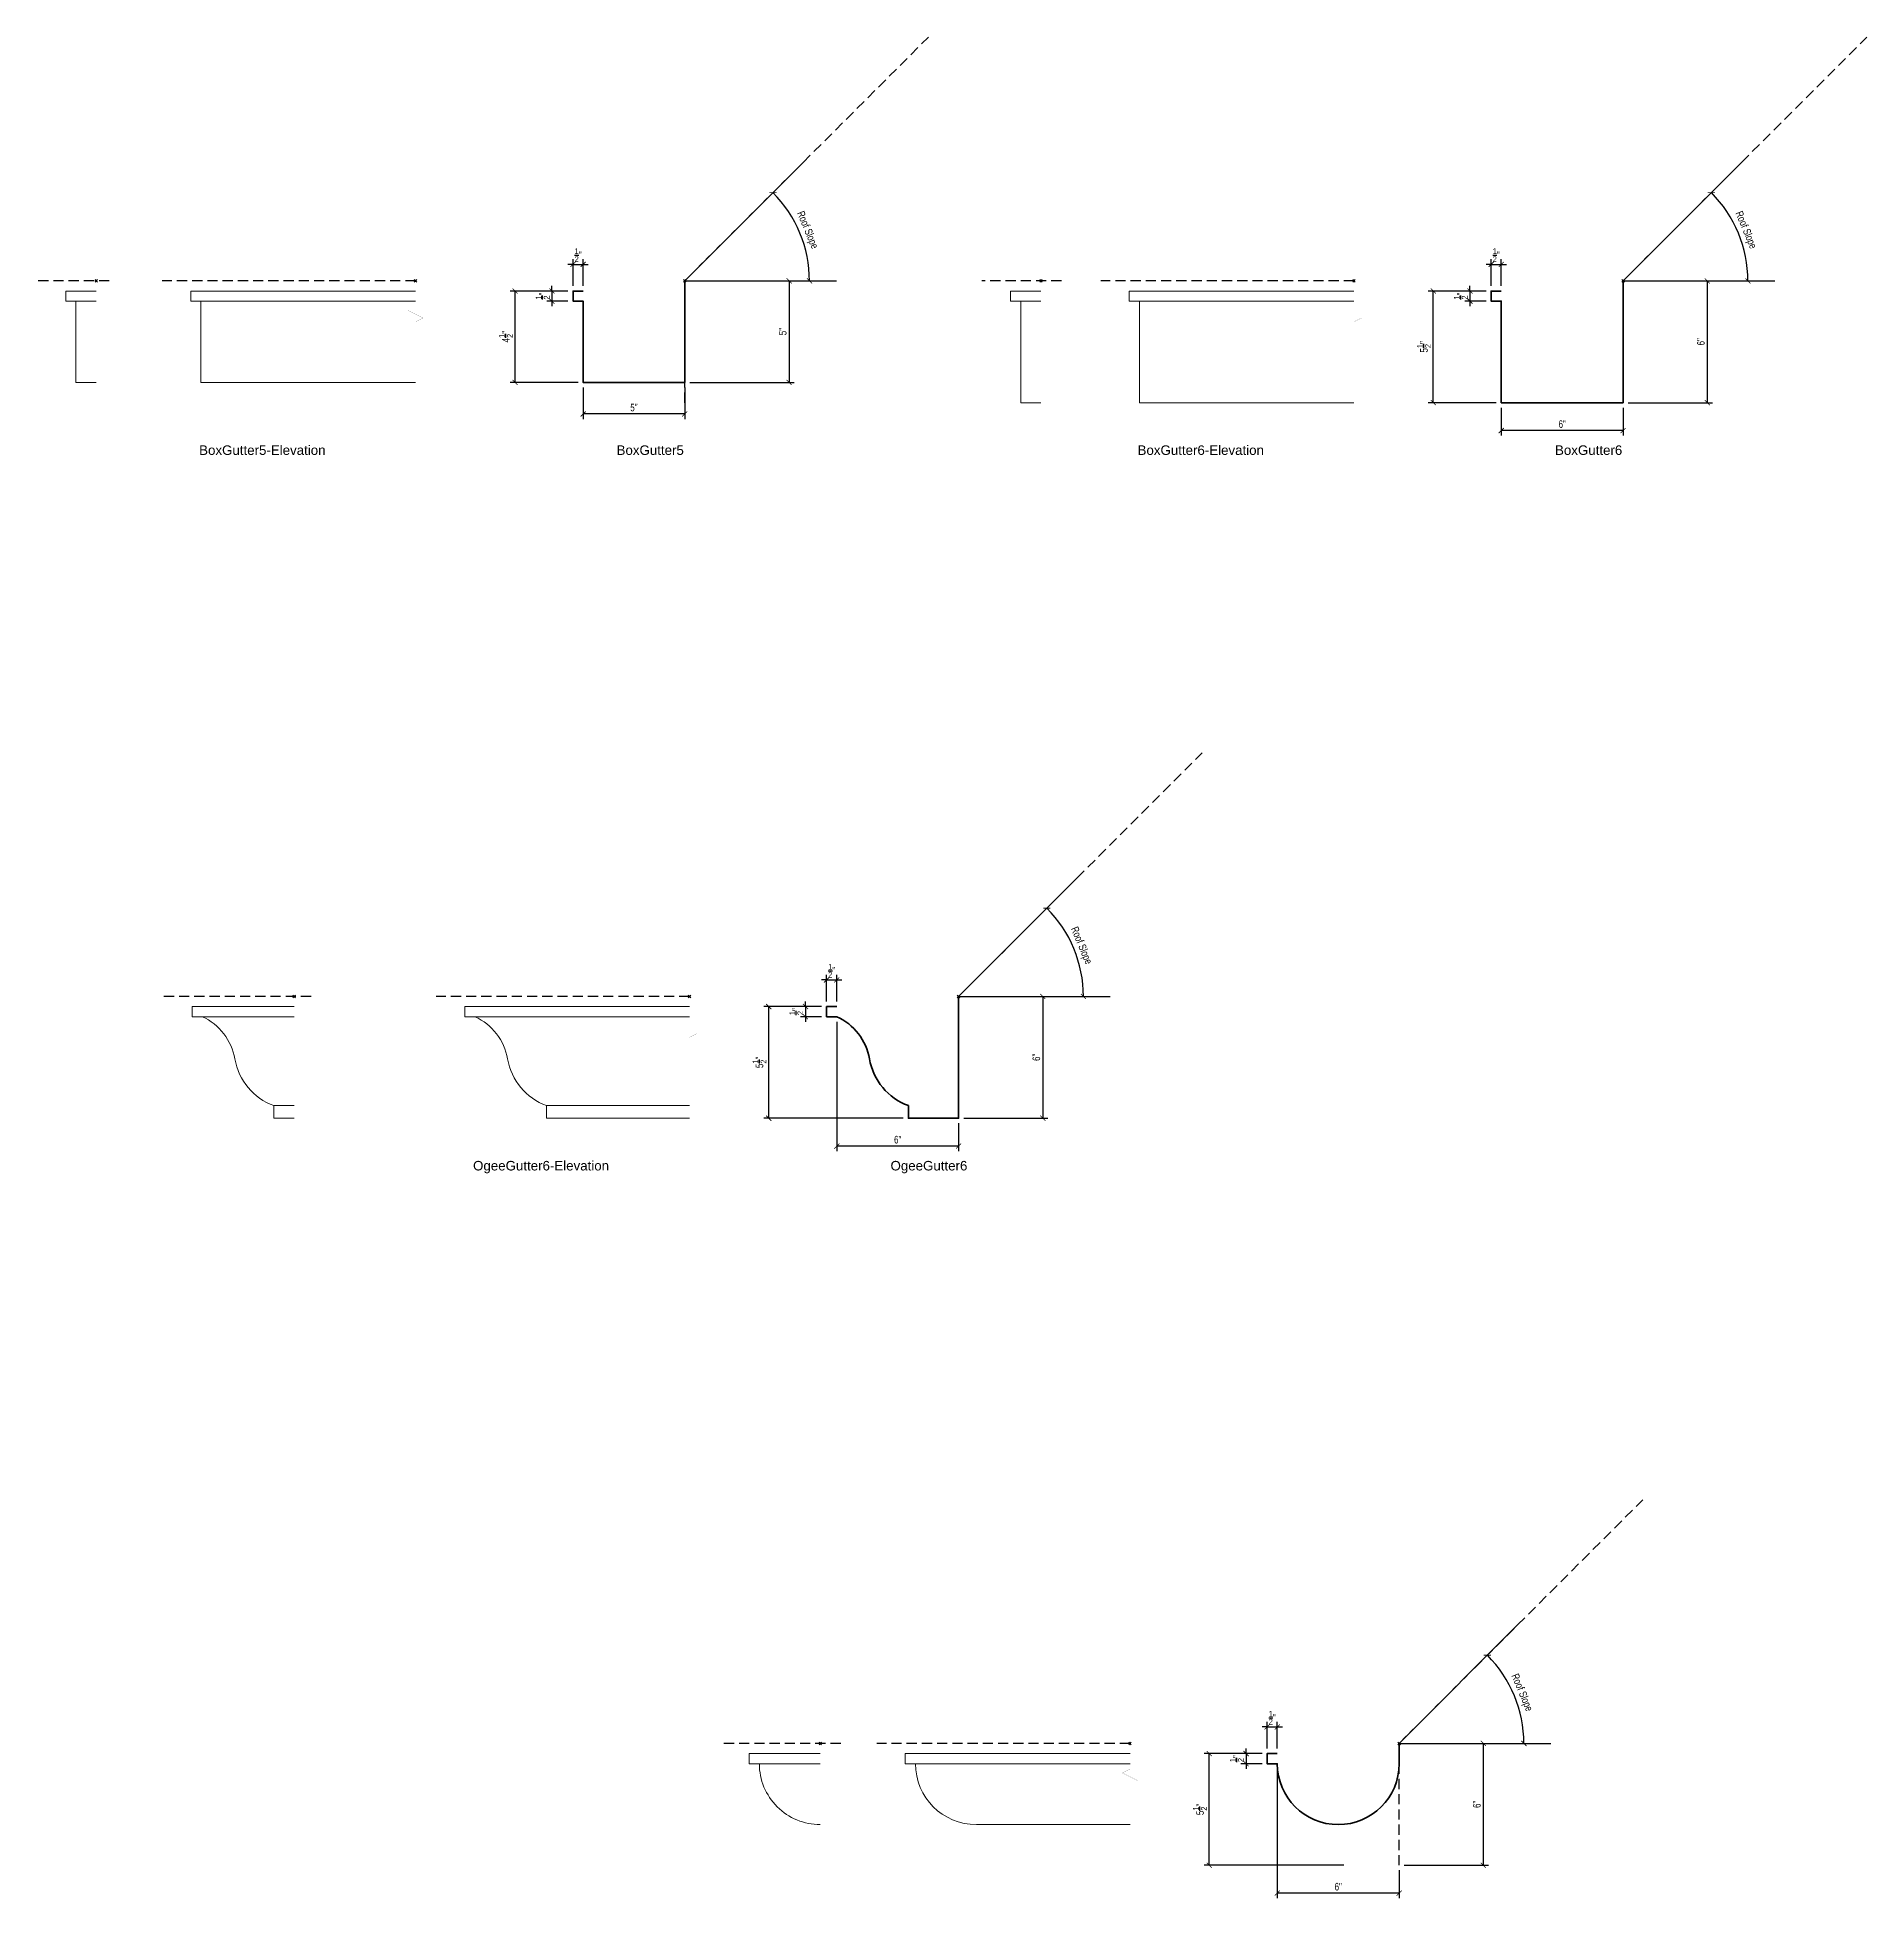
# Model space of a CAD drawing. Header units: inches. Extents: x 1550 to 1938, y 1113 to 1725.
# Drawn here: x 1611.2 to 1701.3, y 1484.1 to 1575.8 of the extents above; entities that cross this region are included whole.
import ezdxf
from ezdxf.enums import TextEntityAlignment as Align

# ---------------------------------------------------------------- set-up
doc = ezdxf.new("R2010")
doc.units = ezdxf.units.IN
doc.header["$LTSCALE"] = 4
doc.header["$MEASUREMENT"] = 0
doc.header["$PDMODE"] = 99
doc.header["$PDSIZE"] = 0.0625
doc.linetypes.add('HIDDEN2', pattern=[0.1875, 0.125, -0.0625])
doc.layers.get('Defpoints').update_dxf_attribs({"color": 121})
for name, color, linetype, lineweight in [('A-Anno-Dims', 211, 'Continuous', 25), ('A-Anno-Symb', 131, 'Continuous', 25), ('G-Anno-Ttlb', 213, 'Continuous', 50), ('SubStrate', 81, 'HIDDEN2', 25), ('Thin', 150, 'Continuous', 18), ('Wide', 212, 'Continuous', 35)]:
    doc.layers.add(name, color=color, linetype=linetype, lineweight=lineweight)
doc.layers.add('G-Anno-Nplt', color=140, linetype='Continuous', lineweight=18, plot=False)
doc.styles.add('Arch-Dim', font='arial.ttf', dxfattribs={"width": 0.75})
doc.styles.add('RomanS', font='romans.shx')
doc.dimstyles.new('Aec-Arch-I-3', dxfattribs={"dimscale": 4, "dimtxt": 0.09375, "dimasz": 0.0625, "dimexe": 0.0625, "dimexo": 0.0625, "dimgap": 0.03125, "dimtad": 1, "dimdec": 4, "dimzin": 3, "dimdsep": 46, "dimlunit": 4, "dimtxsty": 'Arch-Dim', "dimblk": 'ARCHTICK', "dimcen": 0.09375, "dimclrd": 8, "dimclre": 8, "dimazin": 2, "dimtfac": 0.75, "dimtdec": 4, "dimtix": 1, "dimtmove": 1, "dimatfit": 2, "dimldrblk": 'OPEN90', "dimfxl": 1, "dimtolj": 1, "dimtzin": 0, "dimarcsym": 0})

# ---------------------------------------------------------------- blocks, each defined once
blk = doc.blocks.new('Anno_Title_T2')
at = {"color": 0, "linetype": 'ByBlock', "lineweight": -2, "style": 'RomanS'}
blk.add_attdef('TITLE', (0, 0.5), '', height=1.25, dxfattribs=at)
blk.add_attdef('SCALE', text='', height=0.75, dxfattribs=at).set_placement((0, -0.5), align=Align.TOP_LEFT)
blk = doc.blocks.new('_ArchTick')
at = {"color": 0, "linetype": 'ByBlock', "const_width": 0.15}
blk.add_lwpolyline([(-0.5, -0.5), (0.5, 0.5)], dxfattribs=at)
blk = doc.blocks.new('*D194')
at = {"layer": 'A-Anno-Dims', "color": 8, "lineweight": -2, "transparency": 16777216}
blk.add_arc((1643.07, 1563.839), 6.145, 360, 45, dxfattribs=at)
at = {"layer": 'Defpoints', "color": 0, "transparency": 16777216}
for p in [(1655.07, 1575.839), (1649.006, 1565.43), (1643.07, 1563.839), (1643.07, 1563.839), (1650.542, 1563.839)]:
    blk.add_point(p, dxfattribs=at)
at = {"layer": 'A-Anno-Dims', "color": 8, "lineweight": -2, "transparency": 16777216, "xscale": 0.25, "yscale": 0.25, "zscale": 0.25}
for p, rotation in [((1647.416, 1568.185), 135.0000000000004), ((1649.216, 1563.839), 269.9999999999998)]:
    blk.add_blockref('_ArchTick', p, dxfattribs=dict(at, rotation=rotation))
at = {"layer": 'A-Anno-Dims', "color": 0, "transparency": 16777216, "insert": (1649.088, 1566.332), "char_height": 0.375, "attachment_point": 5, "rotation": 292.5, "style": 'Arch-Dim'}
blk.add_mtext('\\A1;Roof Slope', dxfattribs=at)
blk = doc.blocks.new('_Open90')
at = {"color": 0, "linetype": 'ByBlock', "lineweight": -2}
for p, q in [((0, 0), (-1, 0)), ((-0.5, 0.5), (0, 0)), ((0, 0), (-0.5, -0.5))]:
    blk.add_line(p, q, dxfattribs=at)
blk = doc.blocks.new('*D195')
at = {"layer": 'A-Anno-Dims', "color": 8, "lineweight": -2, "transparency": 16777216}
blk.add_arc((1689.287, 1563.839), 6.145, 360, 45, dxfattribs=at)
at = {"layer": 'Defpoints', "color": 0, "transparency": 16777216}
for p in [(1701.287, 1575.839), (1695.223, 1565.43), (1689.287, 1563.839), (1689.287, 1563.839), (1696.758, 1563.839)]:
    blk.add_point(p, dxfattribs=at)
at = {"layer": 'A-Anno-Dims', "color": 8, "lineweight": -2, "transparency": 16777216, "xscale": 0.25, "yscale": 0.25, "zscale": 0.25}
for p, rotation in [((1693.632, 1568.185), 135.0000000000004), ((1695.432, 1563.839), 269.9999999999998)]:
    blk.add_blockref('_ArchTick', p, dxfattribs=dict(at, rotation=rotation))
at = {"layer": 'A-Anno-Dims', "color": 0, "transparency": 16777216, "insert": (1695.304, 1566.332), "char_height": 0.375, "attachment_point": 5, "rotation": 292.5, "style": 'Arch-Dim'}
blk.add_mtext('\\A1;Roof Slope', dxfattribs=at)
blk = doc.blocks.new('*D203')
at = {"layer": 'A-Anno-Dims', "color": 8, "lineweight": -2, "transparency": 16777216}
for p, q in [((1638.07, 1558.589), (1638.07, 1557.032)), ((1643.07, 1558.589), (1643.07, 1557.032)), ((1643.07, 1557.282), (1638.07, 1557.282))]:
    blk.add_line(p, q, dxfattribs=at)
at = {"layer": 'Defpoints', "color": 0, "transparency": 16777216}
for p in [(1638.07, 1558.839), (1643.07, 1558.839), (1638.07, 1557.282)]:
    blk.add_point(p, dxfattribs=at)
at = {"layer": 'A-Anno-Dims', "color": 8, "lineweight": -2, "transparency": 16777216, "xscale": 0.25, "yscale": 0.25, "zscale": 0.25, "rotation": 180}
blk.add_blockref('_ArchTick', (1638.07, 1557.282), dxfattribs=at)
at = {"layer": 'A-Anno-Dims', "color": 8, "lineweight": -2, "transparency": 16777216, "xscale": 0.25, "yscale": 0.25, "zscale": 0.25}
blk.add_blockref('_ArchTick', (1643.07, 1557.282), dxfattribs=at)
at = {"layer": 'A-Anno-Dims', "color": 0, "transparency": 16777216, "insert": (1640.57, 1557.598), "char_height": 0.375, "attachment_point": 5, "style": 'Arch-Dim'}
blk.add_mtext('\\A1;5"', dxfattribs=at)
blk = doc.blocks.new('*D204')
at = {"layer": 'A-Anno-Dims', "color": 8, "lineweight": -2, "transparency": 16777216}
for p, q in [((1643.32, 1563.839), (1648.466, 1563.839)), ((1648.216, 1563.839), (1648.216, 1558.839)), ((1643.32, 1558.839), (1648.466, 1558.839))]:
    blk.add_line(p, q, dxfattribs=at)
at = {"layer": 'Defpoints', "color": 0, "transparency": 16777216}
for p in [(1643.07, 1563.839), (1643.07, 1558.839), (1648.216, 1558.839)]:
    blk.add_point(p, dxfattribs=at)
at = {"layer": 'A-Anno-Dims', "color": 8, "lineweight": -2, "transparency": 16777216, "xscale": 0.25, "yscale": 0.25, "zscale": 0.25}
for p, rotation in [((1648.216, 1563.839), 90), ((1648.216, 1558.839), 270)]:
    blk.add_blockref('_ArchTick', p, dxfattribs=dict(at, rotation=rotation))
at = {"layer": 'A-Anno-Dims', "color": 0, "transparency": 16777216, "insert": (1647.9, 1561.339), "char_height": 0.375, "attachment_point": 5, "rotation": 90, "style": 'Arch-Dim'}
blk.add_mtext('\\A1;5"', dxfattribs=at)
blk = doc.blocks.new('*D205')
at = {"layer": 'A-Anno-Dims', "color": 8, "lineweight": -2, "transparency": 16777216}
for p, q in [((1637.32, 1563.339), (1634.47, 1563.339)), ((1634.72, 1558.839), (1634.72, 1563.339)), ((1637.82, 1558.839), (1634.47, 1558.839))]:
    blk.add_line(p, q, dxfattribs=at)
at = {"layer": 'Defpoints', "color": 0, "transparency": 16777216}
for p in [(1634.72, 1563.339), (1637.57, 1563.339), (1638.07, 1558.839)]:
    blk.add_point(p, dxfattribs=at)
at = {"layer": 'A-Anno-Dims', "color": 8, "lineweight": -2, "transparency": 16777216, "xscale": 0.25, "yscale": 0.25, "zscale": 0.25}
for p, rotation in [((1634.72, 1563.339), 90), ((1634.72, 1558.839), 270)]:
    blk.add_blockref('_ArchTick', p, dxfattribs=dict(at, rotation=rotation))
at = {"layer": 'A-Anno-Dims', "color": 0, "transparency": 16777216, "insert": (1634.265, 1561.089), "char_height": 0.375, "attachment_point": 5, "rotation": 90, "style": 'Arch-Dim'}
blk.add_mtext('\\A1;4{\\H0.750000x;\\S1/2;}"', dxfattribs=at)
blk = doc.blocks.new('*D206')
at = {"layer": 'A-Anno-Dims', "color": 8, "lineweight": -2, "transparency": 16777216}
for p, q in [((1637.57, 1564.651), (1637.32, 1564.651)), ((1637.57, 1563.589), (1637.57, 1564.901)), ((1637.57, 1564.651), (1638.07, 1564.651)), ((1638.07, 1563.589), (1638.07, 1564.901)), ((1638.07, 1564.651), (1638.32, 1564.651))]:
    blk.add_line(p, q, dxfattribs=at)
at = {"layer": 'Defpoints', "color": 0, "transparency": 16777216}
for p in [(1638.07, 1564.651), (1637.57, 1563.339), (1638.07, 1563.339)]:
    blk.add_point(p, dxfattribs=at)
at = {"layer": 'A-Anno-Dims', "color": 8, "lineweight": -2, "transparency": 16777216, "xscale": 0.25, "yscale": 0.25, "zscale": 0.25}
blk.add_blockref('_ArchTick', (1637.57, 1564.651), dxfattribs=at)
at = {"layer": 'A-Anno-Dims', "color": 8, "lineweight": -2, "transparency": 16777216, "xscale": 0.25, "yscale": 0.25, "zscale": 0.25, "rotation": 180}
blk.add_blockref('_ArchTick', (1638.07, 1564.651), dxfattribs=at)
at = {"layer": 'A-Anno-Dims', "color": 0, "transparency": 16777216, "insert": (1637.82, 1565.106), "char_height": 0.375, "attachment_point": 5, "style": 'Arch-Dim'}
blk.add_mtext('\\A1;{\\H0.750000x;\\S1/2;}"', dxfattribs=at)
blk = doc.blocks.new('*D207')
at = {"layer": 'A-Anno-Dims', "color": 8, "lineweight": -2, "transparency": 16777216}
for p, q in [((1637.32, 1563.339), (1636.28, 1563.339)), ((1636.53, 1563.339), (1636.53, 1563.589)), ((1636.53, 1563.339), (1636.53, 1562.839)), ((1637.32, 1562.839), (1636.28, 1562.839)), ((1636.53, 1562.839), (1636.53, 1562.589))]:
    blk.add_line(p, q, dxfattribs=at)
at = {"layer": 'Defpoints', "color": 0, "transparency": 16777216}
for p in [(1637.57, 1563.339), (1636.53, 1562.839), (1637.57, 1562.839)]:
    blk.add_point(p, dxfattribs=at)
at = {"layer": 'A-Anno-Dims', "color": 8, "lineweight": -2, "transparency": 16777216, "xscale": 0.25, "yscale": 0.25, "zscale": 0.25}
for p, rotation in [((1636.53, 1563.339), 270), ((1636.53, 1562.839), 90)]:
    blk.add_blockref('_ArchTick', p, dxfattribs=dict(at, rotation=rotation))
at = {"layer": 'A-Anno-Dims', "color": 0, "transparency": 16777216, "insert": (1636.075, 1563.089), "char_height": 0.375, "attachment_point": 5, "rotation": 90, "style": 'Arch-Dim'}
blk.add_mtext('\\A1;{\\H0.750000x;\\S1/2;}"', dxfattribs=at)
blk = doc.blocks.new('*D208')
at = {"layer": 'A-Anno-Dims', "color": 8, "lineweight": -2, "transparency": 16777216}
for p, q in [((1683.287, 1557.589), (1683.287, 1556.215)), ((1689.287, 1557.589), (1689.287, 1556.215)), ((1689.287, 1556.465), (1683.287, 1556.465))]:
    blk.add_line(p, q, dxfattribs=at)
at = {"layer": 'Defpoints', "color": 0, "transparency": 16777216}
for p in [(1683.287, 1557.839), (1689.287, 1557.839), (1683.287, 1556.465)]:
    blk.add_point(p, dxfattribs=at)
at = {"layer": 'A-Anno-Dims', "color": 8, "lineweight": -2, "transparency": 16777216, "xscale": 0.25, "yscale": 0.25, "zscale": 0.25, "rotation": 180}
blk.add_blockref('_ArchTick', (1683.287, 1556.465), dxfattribs=at)
at = {"layer": 'A-Anno-Dims', "color": 8, "lineweight": -2, "transparency": 16777216, "xscale": 0.25, "yscale": 0.25, "zscale": 0.25}
blk.add_blockref('_ArchTick', (1689.287, 1556.465), dxfattribs=at)
at = {"layer": 'A-Anno-Dims', "color": 0, "transparency": 16777216, "insert": (1686.287, 1556.782), "char_height": 0.375, "attachment_point": 5, "style": 'Arch-Dim'}
blk.add_mtext('\\A1;6"', dxfattribs=at)
blk = doc.blocks.new('*D209')
at = {"layer": 'A-Anno-Dims', "color": 8, "lineweight": -2, "transparency": 16777216}
for p, q in [((1689.537, 1563.839), (1693.682, 1563.839)), ((1693.432, 1563.839), (1693.432, 1557.839)), ((1689.537, 1557.839), (1693.682, 1557.839))]:
    blk.add_line(p, q, dxfattribs=at)
at = {"layer": 'Defpoints', "color": 0, "transparency": 16777216}
for p in [(1689.287, 1563.839), (1689.287, 1557.839), (1693.432, 1557.839)]:
    blk.add_point(p, dxfattribs=at)
at = {"layer": 'A-Anno-Dims', "color": 8, "lineweight": -2, "transparency": 16777216, "xscale": 0.25, "yscale": 0.25, "zscale": 0.25}
for p, rotation in [((1693.432, 1563.839), 90), ((1693.432, 1557.839), 270)]:
    blk.add_blockref('_ArchTick', p, dxfattribs=dict(at, rotation=rotation))
at = {"layer": 'A-Anno-Dims', "color": 0, "transparency": 16777216, "insert": (1693.116, 1560.839), "char_height": 0.375, "attachment_point": 5, "rotation": 90, "style": 'Arch-Dim'}
blk.add_mtext('\\A1;6"', dxfattribs=at)
blk = doc.blocks.new('*D210')
at = {"layer": 'A-Anno-Dims', "color": 8, "lineweight": -2, "transparency": 16777216}
for p, q in [((1682.537, 1563.339), (1679.686, 1563.339)), ((1679.936, 1557.839), (1679.936, 1563.339)), ((1683.037, 1557.839), (1679.686, 1557.839))]:
    blk.add_line(p, q, dxfattribs=at)
at = {"layer": 'Defpoints', "color": 0, "transparency": 16777216}
for p in [(1679.936, 1563.339), (1682.787, 1563.339), (1683.287, 1557.839)]:
    blk.add_point(p, dxfattribs=at)
at = {"layer": 'A-Anno-Dims', "color": 8, "lineweight": -2, "transparency": 16777216, "xscale": 0.25, "yscale": 0.25, "zscale": 0.25}
for p, rotation in [((1679.936, 1563.339), 90), ((1679.936, 1557.839), 270)]:
    blk.add_blockref('_ArchTick', p, dxfattribs=dict(at, rotation=rotation))
at = {"layer": 'A-Anno-Dims', "color": 0, "transparency": 16777216, "insert": (1679.479, 1560.589), "char_height": 0.375, "attachment_point": 5, "rotation": 90, "style": 'Arch-Dim'}
blk.add_mtext('\\A1;5{\\H0.750000x;\\S1/2;}"', dxfattribs=at)
blk = doc.blocks.new('*D211')
at = {"layer": 'A-Anno-Dims', "color": 8, "lineweight": -2, "transparency": 16777216}
for p, q in [((1682.787, 1564.651), (1682.537, 1564.651)), ((1682.787, 1563.589), (1682.787, 1564.901)), ((1682.787, 1564.651), (1683.287, 1564.651)), ((1683.287, 1563.589), (1683.287, 1564.901)), ((1683.287, 1564.651), (1683.537, 1564.651))]:
    blk.add_line(p, q, dxfattribs=at)
at = {"layer": 'Defpoints', "color": 0, "transparency": 16777216}
for p in [(1683.287, 1564.651), (1682.787, 1563.339), (1683.287, 1563.339)]:
    blk.add_point(p, dxfattribs=at)
at = {"layer": 'A-Anno-Dims', "color": 8, "lineweight": -2, "transparency": 16777216, "xscale": 0.25, "yscale": 0.25, "zscale": 0.25}
blk.add_blockref('_ArchTick', (1682.787, 1564.651), dxfattribs=at)
at = {"layer": 'A-Anno-Dims', "color": 8, "lineweight": -2, "transparency": 16777216, "xscale": 0.25, "yscale": 0.25, "zscale": 0.25, "rotation": 180}
blk.add_blockref('_ArchTick', (1683.287, 1564.651), dxfattribs=at)
at = {"layer": 'A-Anno-Dims', "color": 0, "transparency": 16777216, "insert": (1683.037, 1565.106), "char_height": 0.375, "attachment_point": 5, "style": 'Arch-Dim'}
blk.add_mtext('\\A1;{\\H0.750000x;\\S1/2;}"', dxfattribs=at)
blk = doc.blocks.new('*D212')
at = {"layer": 'A-Anno-Dims', "color": 8, "lineweight": -2, "transparency": 16777216}
for p, q in [((1682.537, 1563.339), (1681.496, 1563.339)), ((1681.746, 1563.339), (1681.746, 1563.589)), ((1681.746, 1563.339), (1681.746, 1562.839)), ((1682.537, 1562.839), (1681.496, 1562.839)), ((1681.746, 1562.839), (1681.746, 1562.589))]:
    blk.add_line(p, q, dxfattribs=at)
at = {"layer": 'Defpoints', "color": 0, "transparency": 16777216}
for p in [(1682.787, 1563.339), (1681.746, 1562.839), (1682.787, 1562.839)]:
    blk.add_point(p, dxfattribs=at)
at = {"layer": 'A-Anno-Dims', "color": 8, "lineweight": -2, "transparency": 16777216, "xscale": 0.25, "yscale": 0.25, "zscale": 0.25}
for p, rotation in [((1681.746, 1563.339), 270), ((1681.746, 1562.839), 90)]:
    blk.add_blockref('_ArchTick', p, dxfattribs=dict(at, rotation=rotation))
at = {"layer": 'A-Anno-Dims', "color": 0, "transparency": 16777216, "insert": (1681.292, 1563.089), "char_height": 0.375, "attachment_point": 5, "rotation": 90, "style": 'Arch-Dim'}
blk.add_mtext('\\A1;{\\H0.750000x;\\S1/2;}"', dxfattribs=at)
blk = doc.blocks.new('*D232')
at = {"layer": 'A-Anno-Dims', "color": 8, "lineweight": -2, "transparency": 16777216}
blk.add_arc((1656.56, 1528.595), 6.145, 0, 45, dxfattribs=at)
at = {"layer": 'Defpoints', "color": 0, "transparency": 16777216}
for p in [(1668.56, 1540.595), (1662.496, 1530.186), (1656.56, 1528.595), (1656.56, 1528.595), (1664.032, 1528.595)]:
    blk.add_point(p, dxfattribs=at)
at = {"layer": 'A-Anno-Dims', "color": 8, "lineweight": -2, "transparency": 16777216, "xscale": 0.25, "yscale": 0.25, "zscale": 0.25}
for p, rotation in [((1660.906, 1532.94), 134.9999999999999), ((1662.706, 1528.595), 270.0000000000004)]:
    blk.add_blockref('_ArchTick', p, dxfattribs=dict(at, rotation=rotation))
at = {"layer": 'A-Anno-Dims', "color": 0, "transparency": 16777216, "insert": (1662.578, 1531.088), "char_height": 0.375, "attachment_point": 5, "rotation": 292.5, "style": 'Arch-Dim'}
blk.add_mtext('\\A1;Roof Slope', dxfattribs=at)
blk = doc.blocks.new('*D229')
at = {"layer": 'A-Anno-Dims', "color": 8, "lineweight": -2, "transparency": 16777216}
for p, q in [((1650.56, 1527.345), (1650.56, 1520.971)), ((1656.56, 1522.345), (1656.56, 1520.971)), ((1656.56, 1521.221), (1650.56, 1521.221))]:
    blk.add_line(p, q, dxfattribs=at)
at = {"layer": 'Defpoints', "color": 0, "transparency": 16777216}
for p in [(1650.56, 1527.595), (1656.56, 1522.595), (1650.56, 1521.221)]:
    blk.add_point(p, dxfattribs=at)
at = {"layer": 'A-Anno-Dims', "color": 8, "lineweight": -2, "transparency": 16777216, "xscale": 0.25, "yscale": 0.25, "zscale": 0.25, "rotation": 180}
blk.add_blockref('_ArchTick', (1650.56, 1521.221), dxfattribs=at)
at = {"layer": 'A-Anno-Dims', "color": 8, "lineweight": -2, "transparency": 16777216, "xscale": 0.25, "yscale": 0.25, "zscale": 0.25}
blk.add_blockref('_ArchTick', (1656.56, 1521.221), dxfattribs=at)
at = {"layer": 'A-Anno-Dims', "color": 0, "transparency": 16777216, "insert": (1653.56, 1521.537), "char_height": 0.375, "attachment_point": 5, "style": 'Arch-Dim'}
blk.add_mtext('\\A1;6"', dxfattribs=at)
blk = doc.blocks.new('*D230')
at = {"layer": 'A-Anno-Dims', "color": 8, "lineweight": -2, "transparency": 16777216}
for p, q in [((1656.81, 1528.595), (1660.956, 1528.595)), ((1660.706, 1528.595), (1660.706, 1522.595)), ((1656.81, 1522.595), (1660.956, 1522.595))]:
    blk.add_line(p, q, dxfattribs=at)
at = {"layer": 'Defpoints', "color": 0, "transparency": 16777216}
for p in [(1656.56, 1528.595), (1656.56, 1522.595), (1660.706, 1522.595)]:
    blk.add_point(p, dxfattribs=at)
at = {"layer": 'A-Anno-Dims', "color": 8, "lineweight": -2, "transparency": 16777216, "xscale": 0.25, "yscale": 0.25, "zscale": 0.25}
for p, rotation in [((1660.706, 1528.595), 90), ((1660.706, 1522.595), 270)]:
    blk.add_blockref('_ArchTick', p, dxfattribs=dict(at, rotation=rotation))
at = {"layer": 'A-Anno-Dims', "color": 0, "transparency": 16777216, "insert": (1660.389, 1525.595), "char_height": 0.375, "attachment_point": 5, "rotation": 90, "style": 'Arch-Dim'}
blk.add_mtext('\\A1;6"', dxfattribs=at)
blk = doc.blocks.new('*D231')
at = {"layer": 'A-Anno-Dims', "color": 8, "lineweight": -2, "transparency": 16777216}
for p, q in [((1649.81, 1528.095), (1646.96, 1528.095)), ((1647.21, 1522.595), (1647.21, 1528.095)), ((1653.838, 1522.595), (1646.96, 1522.595))]:
    blk.add_line(p, q, dxfattribs=at)
at = {"layer": 'Defpoints', "color": 0, "transparency": 16777216}
for p in [(1647.21, 1528.095), (1650.06, 1528.095), (1654.088, 1522.595)]:
    blk.add_point(p, dxfattribs=at)
at = {"layer": 'A-Anno-Dims', "color": 8, "lineweight": -2, "transparency": 16777216, "xscale": 0.25, "yscale": 0.25, "zscale": 0.25}
for p, rotation in [((1647.21, 1528.095), 90), ((1647.21, 1522.595), 270)]:
    blk.add_blockref('_ArchTick', p, dxfattribs=dict(at, rotation=rotation))
at = {"layer": 'A-Anno-Dims', "color": 0, "transparency": 16777216, "insert": (1646.752, 1525.345), "char_height": 0.375, "attachment_point": 5, "rotation": 90, "style": 'Arch-Dim'}
blk.add_mtext('\\A1;5{\\H0.750000x;\\S1/2;}"', dxfattribs=at)
blk = doc.blocks.new('*D233')
at = {"layer": 'A-Anno-Dims', "color": 8, "lineweight": -2, "transparency": 16777216}
for p, q in [((1650.06, 1529.407), (1649.81, 1529.407)), ((1650.06, 1528.345), (1650.06, 1529.657)), ((1650.06, 1529.407), (1650.56, 1529.407)), ((1650.56, 1528.345), (1650.56, 1529.657)), ((1650.56, 1529.407), (1650.81, 1529.407))]:
    blk.add_line(p, q, dxfattribs=at)
at = {"layer": 'Defpoints', "color": 0, "transparency": 16777216}
for p in [(1650.56, 1529.407), (1650.06, 1528.095), (1650.56, 1528.095)]:
    blk.add_point(p, dxfattribs=at)
at = {"layer": 'A-Anno-Dims', "color": 8, "lineweight": -2, "transparency": 16777216, "xscale": 0.25, "yscale": 0.25, "zscale": 0.25}
blk.add_blockref('_ArchTick', (1650.06, 1529.407), dxfattribs=at)
at = {"layer": 'A-Anno-Dims', "color": 8, "lineweight": -2, "transparency": 16777216, "xscale": 0.25, "yscale": 0.25, "zscale": 0.25, "rotation": 180}
blk.add_blockref('_ArchTick', (1650.56, 1529.407), dxfattribs=at)
at = {"layer": 'A-Anno-Dims', "color": 0, "transparency": 16777216, "insert": (1650.31, 1529.861), "char_height": 0.375, "attachment_point": 5, "style": 'Arch-Dim'}
blk.add_mtext('\\A1;{\\H0.750000x;\\S1/2;}"', dxfattribs=at)
blk = doc.blocks.new('*D234')
at = {"layer": 'A-Anno-Dims', "color": 8, "lineweight": -2, "transparency": 16777216}
for p, q in [((1649.81, 1528.095), (1648.77, 1528.095)), ((1649.81, 1527.595), (1648.77, 1527.595)), ((1649.02, 1528.095), (1649.02, 1528.345)), ((1649.02, 1528.095), (1649.02, 1527.595)), ((1649.02, 1527.595), (1649.02, 1527.345))]:
    blk.add_line(p, q, dxfattribs=at)
at = {"layer": 'Defpoints', "color": 0, "transparency": 16777216}
for p in [(1649.02, 1527.595), (1650.06, 1528.095), (1650.06, 1527.595)]:
    blk.add_point(p, dxfattribs=at)
at = {"layer": 'A-Anno-Dims', "color": 8, "lineweight": -2, "transparency": 16777216, "xscale": 0.25, "yscale": 0.25, "zscale": 0.25}
for p, rotation in [((1649.02, 1528.095), 270), ((1649.02, 1527.595), 90)]:
    blk.add_blockref('_ArchTick', p, dxfattribs=dict(at, rotation=rotation))
at = {"layer": 'A-Anno-Dims', "color": 0, "transparency": 16777216, "insert": (1648.566, 1527.845), "char_height": 0.375, "attachment_point": 5, "rotation": 90, "style": 'Arch-Dim'}
blk.add_mtext('\\A1;{\\H0.750000x;\\S1/2;}"', dxfattribs=at)
blk = doc.blocks.new('AecDtl_BoxGutter5Section')
at = {"layer": 'Wide'}
blk.add_lwpolyline([(6, 6), (0, 0), (0, -5), (-5, -5), (-5, -1), (-5.5, -1), (-5.5, -0.5), (-5, -0.5)], dxfattribs=at)
blk = doc.blocks.new('AecDtl_BoxGutter6Section')
at = {"layer": 'Wide'}
blk.add_lwpolyline([(6, 6), (0, 0), (0, -6), (-6, -6), (-6, -1), (-6.5, -1), (-6.5, -0.5), (-6, -0.5)], dxfattribs=at)
blk = doc.blocks.new('AecDtl_OgeeGutter6Section')
at = {"layer": 'Wide'}
blk.add_lwpolyline([(-6, -0.5), (-6.5, -0.5), (-6.5, -1), (-6, -1, -0.247997), (-4.39, -3.08, 0.267359), (-2.473, -5.38), (-2.473, -6), (0, -6), (0, 0), (6, 6)], format="xyb", dxfattribs=at)
blk = doc.blocks.new('*D271')
at = {"layer": 'A-Anno-Dims', "color": 8, "lineweight": -2, "transparency": 16777216}
blk.add_arc((1678.257, 1491.801), 6.145, 0, 45, dxfattribs=at)
at = {"layer": 'Defpoints', "color": 0, "transparency": 16777216}
for p in [(1690.257, 1503.801), (1684.193, 1493.391), (1678.257, 1491.801), (1678.257, 1491.801), (1685.728, 1491.801)]:
    blk.add_point(p, dxfattribs=at)
at = {"layer": 'A-Anno-Dims', "color": 8, "lineweight": -2, "transparency": 16777216, "xscale": 0.25, "yscale": 0.25, "zscale": 0.25}
for p, rotation in [((1682.602, 1496.146), 134.9999999999999), ((1684.402, 1491.801), 270.0000000000012)]:
    blk.add_blockref('_ArchTick', p, dxfattribs=dict(at, rotation=rotation))
at = {"layer": 'A-Anno-Dims', "color": 0, "transparency": 16777216, "insert": (1684.274, 1494.293), "char_height": 0.375, "attachment_point": 5, "rotation": 292.5, "style": 'Arch-Dim'}
blk.add_mtext('\\A1;Roof Slope', dxfattribs=at)
blk = doc.blocks.new('*D259')
at = {"layer": 'A-Anno-Dims', "color": 8, "lineweight": -2, "transparency": 16777216}
for p, q in [((1672.257, 1490.551), (1672.257, 1484.177)), ((1678.257, 1485.551), (1678.257, 1484.177)), ((1678.257, 1484.427), (1672.257, 1484.427))]:
    blk.add_line(p, q, dxfattribs=at)
at = {"layer": 'Defpoints', "color": 0, "transparency": 16777216}
for p in [(1672.257, 1490.801), (1678.257, 1485.801), (1672.257, 1484.427)]:
    blk.add_point(p, dxfattribs=at)
at = {"layer": 'A-Anno-Dims', "color": 8, "lineweight": -2, "transparency": 16777216, "xscale": 0.25, "yscale": 0.25, "zscale": 0.25, "rotation": 180}
blk.add_blockref('_ArchTick', (1672.257, 1484.427), dxfattribs=at)
at = {"layer": 'A-Anno-Dims', "color": 8, "lineweight": -2, "transparency": 16777216, "xscale": 0.25, "yscale": 0.25, "zscale": 0.25}
blk.add_blockref('_ArchTick', (1678.257, 1484.427), dxfattribs=at)
at = {"layer": 'A-Anno-Dims', "color": 0, "transparency": 16777216, "insert": (1675.257, 1484.743), "char_height": 0.375, "attachment_point": 5, "style": 'Arch-Dim'}
blk.add_mtext('\\A1;6"', dxfattribs=at)
blk = doc.blocks.new('*D260')
at = {"layer": 'A-Anno-Dims', "color": 8, "lineweight": -2, "transparency": 16777216}
for p, q in [((1678.507, 1491.801), (1682.652, 1491.801)), ((1682.402, 1491.801), (1682.402, 1485.801)), ((1678.507, 1485.801), (1682.652, 1485.801))]:
    blk.add_line(p, q, dxfattribs=at)
at = {"layer": 'Defpoints', "color": 0, "transparency": 16777216}
for p in [(1678.257, 1491.801), (1678.257, 1485.801), (1682.402, 1485.801)]:
    blk.add_point(p, dxfattribs=at)
at = {"layer": 'A-Anno-Dims', "color": 8, "lineweight": -2, "transparency": 16777216, "xscale": 0.25, "yscale": 0.25, "zscale": 0.25}
for p, rotation in [((1682.402, 1491.801), 90), ((1682.402, 1485.801), 270)]:
    blk.add_blockref('_ArchTick', p, dxfattribs=dict(at, rotation=rotation))
at = {"layer": 'A-Anno-Dims', "color": 0, "transparency": 16777216, "insert": (1682.086, 1488.801), "char_height": 0.375, "attachment_point": 5, "rotation": 90, "style": 'Arch-Dim'}
blk.add_mtext('\\A1;6"', dxfattribs=at)
blk = doc.blocks.new('*D261')
at = {"layer": 'A-Anno-Dims', "color": 8, "lineweight": -2, "transparency": 16777216}
for p, q in [((1671.507, 1491.301), (1668.656, 1491.301)), ((1668.906, 1485.801), (1668.906, 1491.301)), ((1675.534, 1485.801), (1668.656, 1485.801))]:
    blk.add_line(p, q, dxfattribs=at)
at = {"layer": 'Defpoints', "color": 0, "transparency": 16777216}
for p in [(1668.906, 1491.301), (1671.757, 1491.301), (1675.784, 1485.801)]:
    blk.add_point(p, dxfattribs=at)
at = {"layer": 'A-Anno-Dims', "color": 8, "lineweight": -2, "transparency": 16777216, "xscale": 0.25, "yscale": 0.25, "zscale": 0.25}
for p, rotation in [((1668.906, 1491.301), 90), ((1668.906, 1485.801), 270)]:
    blk.add_blockref('_ArchTick', p, dxfattribs=dict(at, rotation=rotation))
at = {"layer": 'A-Anno-Dims', "color": 0, "transparency": 16777216, "insert": (1668.449, 1488.551), "char_height": 0.375, "attachment_point": 5, "rotation": 90, "style": 'Arch-Dim'}
blk.add_mtext('\\A1;5{\\H0.750000x;\\S1/2;}"', dxfattribs=at)
blk = doc.blocks.new('*D272')
at = {"layer": 'A-Anno-Dims', "color": 8, "lineweight": -2, "transparency": 16777216}
for p, q in [((1671.757, 1491.551), (1671.757, 1492.863)), ((1672.257, 1491.551), (1672.257, 1492.863)), ((1671.757, 1492.613), (1671.507, 1492.613)), ((1671.757, 1492.613), (1672.257, 1492.613)), ((1672.257, 1492.613), (1672.507, 1492.613))]:
    blk.add_line(p, q, dxfattribs=at)
at = {"layer": 'Defpoints', "color": 0, "transparency": 16777216}
for p in [(1672.257, 1492.613), (1671.757, 1491.301), (1672.257, 1491.301)]:
    blk.add_point(p, dxfattribs=at)
at = {"layer": 'A-Anno-Dims', "color": 8, "lineweight": -2, "transparency": 16777216, "xscale": 0.25, "yscale": 0.25, "zscale": 0.25}
blk.add_blockref('_ArchTick', (1671.757, 1492.613), dxfattribs=at)
at = {"layer": 'A-Anno-Dims', "color": 8, "lineweight": -2, "transparency": 16777216, "xscale": 0.25, "yscale": 0.25, "zscale": 0.25, "rotation": 180}
blk.add_blockref('_ArchTick', (1672.257, 1492.613), dxfattribs=at)
at = {"layer": 'A-Anno-Dims', "color": 0, "transparency": 16777216, "insert": (1672.007, 1493.067), "char_height": 0.375, "attachment_point": 5, "style": 'Arch-Dim'}
blk.add_mtext('\\A1;{\\H0.750000x;\\S1/2;}"', dxfattribs=at)
blk = doc.blocks.new('*D273')
at = {"layer": 'A-Anno-Dims', "color": 8, "lineweight": -2, "transparency": 16777216}
for p, q in [((1671.507, 1491.301), (1670.466, 1491.301)), ((1670.716, 1491.301), (1670.716, 1491.551)), ((1670.716, 1491.301), (1670.716, 1490.801)), ((1671.507, 1490.801), (1670.466, 1490.801)), ((1670.716, 1490.801), (1670.716, 1490.551))]:
    blk.add_line(p, q, dxfattribs=at)
at = {"layer": 'Defpoints', "color": 0, "transparency": 16777216}
for p in [(1671.757, 1491.301), (1670.716, 1490.801), (1671.757, 1490.801)]:
    blk.add_point(p, dxfattribs=at)
at = {"layer": 'A-Anno-Dims', "color": 8, "lineweight": -2, "transparency": 16777216, "xscale": 0.25, "yscale": 0.25, "zscale": 0.25}
for p, rotation in [((1670.716, 1491.301), 270), ((1670.716, 1490.801), 90)]:
    blk.add_blockref('_ArchTick', p, dxfattribs=dict(at, rotation=rotation))
at = {"layer": 'A-Anno-Dims', "color": 0, "transparency": 16777216, "insert": (1670.262, 1491.051), "char_height": 0.375, "attachment_point": 5, "rotation": 90, "style": 'Arch-Dim'}
blk.add_mtext('\\A1;{\\H0.750000x;\\S1/2;}"', dxfattribs=at)
blk = doc.blocks.new('AecDtl_HalfRoundGutter6Section')
at = {"layer": 'Wide'}
blk.add_lwpolyline([(-6, -0.5), (-6.5, -0.5), (-6.5, -1), (-6, -1, 1), (0, -1), (0, 0), (6, 6)], format="xyb", dxfattribs=at)
blk = doc.blocks.new('AecDtl_BoxGut5Elev')
at = {"layer": 'Thin'}
for p, q in [((-1.5, -0.5), (0, -0.5)), ((-1, -1), (0, -1)), ((-1, -5), (0, -5))]:
    blk.add_line(p, q, dxfattribs=at)
blk.add_lwpolyline([(-1.5, -0.5), (-1.5, -1), (-1, -1), (-1, -5)], dxfattribs=at)
blk = doc.blocks.new('AecDtl_BoxGut6Elev')
at = {"layer": 'Thin'}
for p, q in [((-1.5, -0.5), (0, -0.5)), ((-1, -1), (0, -1)), ((-1, -6), (0, -6))]:
    blk.add_line(p, q, dxfattribs=at)
blk.add_lwpolyline([(-1.5, -0.5), (-1.5, -1), (-1, -1), (-1, -6)], dxfattribs=at)
blk = doc.blocks.new('AecDtl_OgeeGut6Elev')
at = {"layer": 'Thin'}
for p, q in [((-5.027, -0.5), (0, -0.5)), ((-4.527, -1), (0, -1)), ((-1, -6), (0, -6))]:
    blk.add_line(p, q, dxfattribs=at)
for points in [[(-5.027, -0.5), (-5.027, -1), (-4.527, -1)], [(-1, -5.38), (-1, -6)], [(-1, -5.38), (0, -5.38)]]:
    blk.add_lwpolyline(points, dxfattribs=at)
blk.add_lwpolyline([(-4.527, -1, -0.247997), (-2.917, -3.08, 0.267359), (-1, -5.38, 0.178516)], format="xyb", dxfattribs=at)
blk = doc.blocks.new('AecDtl_HlfRndGut6Elev')
at = {"layer": 'Thin'}
for p, q in [((-3.5, -0.5), (0, -0.5)), ((-3, -1), (0, -1))]:
    blk.add_line(p, q, dxfattribs=at)
blk.add_lwpolyline([(-3.5, -0.5), (-3.5, -1), (-3, -1)], dxfattribs=at)
blk.add_lwpolyline([(0, -4, -0.414214), (-3, -1), (-3.5, -1), (-3.5, -0.5)], format="xyb", dxfattribs=at)

msp = doc.modelspace()

# ---------------------------------------------------------------- linework, layer by layer
at = {"layer": 'A-Anno-Dims'}
for p, q in [((1643.07024, 1563.83915), (1650.54184, 1563.83915)), ((1689.28664, 1563.83915), (1696.75825, 1563.83915)), ((1656.56037, 1528.59503), (1664.03198, 1528.59503)), ((1678.25684, 1491.80081), (1685.72844, 1491.80081))]:
    msp.add_line(p, q, dxfattribs=at)
at = {"layer": 'A-Anno-Symb', "const_width": 0.00375}
for points in [[(1629.81508, 1568.20876), (1629.81508, 1564.07403), (1629.81508, 1562.57403), (1629.44008, 1562.38653), (1630.19008, 1562.01153), (1629.81508, 1561.82403), (1629.81508, 1559.32403), (1629.81508, 1556.1893)], [(1676.03148, 1568.20876), (1676.03148, 1564.07403), (1676.03148, 1562.57403), (1675.65648, 1562.38653), (1676.40648, 1562.01153), (1676.03148, 1561.82403), (1676.03148, 1558.32403), (1676.03148, 1556.1893)], [(1643.30521, 1532.96463), (1643.30521, 1528.8299), (1643.30521, 1527.3299), (1642.93021, 1527.1424), (1643.68021, 1526.7674), (1643.30521, 1526.5799), (1643.30521, 1523.0799), (1643.30521, 1520.94517)], [(1665.00168, 1496.17041), (1665.00168, 1492.03569), (1665.00168, 1490.53569), (1664.62668, 1490.34819), (1665.37668, 1489.97319), (1665.00168, 1489.78569), (1665.00168, 1486.28569), (1665.00168, 1484.15096)]]:
    msp.add_lwpolyline(points, dxfattribs=at)
at = {"layer": 'G-Anno-Nplt'}
for p in [(1614.09124, 1563.83915), (1629.81508, 1563.83915), (1643.07024, 1563.83915), (1660.61719, 1563.83915), (1676.03148, 1563.83915), (1689.28664, 1563.83915), (1623.83408, 1528.59503), (1643.30521, 1528.59503), (1656.56037, 1528.59503), (1649.74784, 1491.80081), (1665.00168, 1491.80081), (1678.25684, 1491.80081)]:
    msp.add_point(p, dxfattribs=at)
at = {"layer": 'SubStrate'}
for points in [[(1643.07024, 1557.83915), (1643.07024, 1563.83915), (1655.07024, 1575.83915)], [(1689.28664, 1557.83915), (1689.28664, 1563.83915), (1701.28664, 1575.83915)], [(1614.73162, 1563.83915), (1611.18378, 1563.83915)], [(1629.81508, 1563.83915), (1617.34156, 1563.83915)], [(1661.62265, 1563.83915), (1657.70973, 1563.83915)], [(1676.03148, 1563.83915), (1663.55796, 1563.83915)], [(1656.56037, 1522.59503), (1656.56037, 1528.59503), (1668.56037, 1540.59503)], [(1624.67046, 1528.59503), (1617.39918, 1528.59503)], [(1643.30521, 1528.59503), (1630.83169, 1528.59503)], [(1678.25684, 1485.80081), (1678.25684, 1491.80081), (1690.25684, 1503.80081)], [(1650.75284, 1491.80081), (1644.84037, 1491.80081)], [(1665.00168, 1491.80081), (1652.52816, 1491.80081)]]:
    msp.add_lwpolyline(points, dxfattribs=at)
at = {"layer": 'Thin'}
for p, q in [((1618.74902, 1563.33915), (1629.81508, 1563.33915)), ((1664.96543, 1563.33915), (1676.03148, 1563.33915)), ((1619.24902, 1562.83915), (1629.81508, 1562.83915)), ((1665.46543, 1562.83915), (1676.03148, 1562.83915)), ((1619.24902, 1558.83915), (1629.81508, 1558.83915)), ((1665.46543, 1557.83915), (1676.03148, 1557.83915)), ((1632.23916, 1528.09503), (1643.30521, 1528.09503)), ((1632.73916, 1527.59503), (1643.30521, 1527.59503)), ((1636.26659, 1522.59503), (1643.30521, 1522.59503)), ((1653.93562, 1491.30081), (1665.00168, 1491.30081)), ((1654.43562, 1490.80081), (1665.00168, 1490.80081)), ((1657.43562, 1487.80081), (1665.00168, 1487.80081))]:
    msp.add_line(p, q, dxfattribs=at)
for points in [[(1618.74902, 1563.33915), (1618.74902, 1562.83915), (1619.24902, 1562.83915), (1619.24902, 1558.83915)], [(1664.96543, 1563.33915), (1664.96543, 1562.83915), (1665.46543, 1562.83915), (1665.46543, 1557.83915)], [(1632.23916, 1528.09503), (1632.23916, 1527.59503), (1632.73916, 1527.59503)], [(1636.26659, 1523.21513), (1636.26659, 1522.59503)], [(1636.26659, 1523.21513), (1643.30521, 1523.21513)], [(1653.93562, 1491.30081), (1653.93562, 1490.80081), (1654.43562, 1490.80081)]]:
    msp.add_lwpolyline(points, dxfattribs=at)
for points in [[(1632.73916, 1527.59503, -0.24799662), (1634.34927, 1525.51474, 0.26735866), (1636.26659, 1523.21513, 0.17851637)], [(1657.43562, 1487.80081, -0.41421356), (1654.43562, 1490.80081), (1653.93562, 1490.80081), (1653.93562, 1491.30081)]]:
    msp.add_lwpolyline(points, format="xyb", dxfattribs=at)

# ---------------------------------------------------------------- block references
for name, p in [('AecDtl_BoxGutter5Section', (1643.07024, 1563.83915)), ('AecDtl_BoxGutter6Section', (1689.28664, 1563.83915)), ('AecDtl_BoxGut5Elev', (1614.09124, 1563.83915)), ('AecDtl_BoxGut6Elev', (1660.61719, 1563.83915)), ('AecDtl_OgeeGutter6Section', (1656.56037, 1528.59503)), ('AecDtl_OgeeGut6Elev', (1623.83408, 1528.59503)), ('AecDtl_HalfRoundGutter6Section', (1678.25684, 1491.80081)), ('AecDtl_HlfRndGut6Elev', (1649.74784, 1491.80081))]:
    msp.add_blockref(name, p)
at = {"layer": 'G-Anno-Ttlb'}
ref = msp.add_blockref('Anno_Title_T2', (1619.15854, 1555.07907), dxfattribs=dict(at, xscale=0.375, yscale=0.375, zscale=0.375))
ref.add_attrib('TITLE', 'BoxGutter5-Elevation', (1619.15854, 1555.26657), dxfattribs={"layer": '0', "color": 0, "linetype": 'ByBlock', "lineweight": -2, "height": 0.46875, "style": 'Arch-Dim'})
ref = msp.add_blockref('Anno_Title_T2', (1639.71687, 1555.07907), dxfattribs=dict(at, xscale=0.375, yscale=0.375, zscale=0.375))
ref.add_attrib('TITLE', 'BoxGutter5', (1639.71687, 1555.26657), dxfattribs={"layer": '0', "color": 0, "linetype": 'ByBlock', "lineweight": -2, "height": 0.46875, "style": 'Arch-Dim'})
ref = msp.add_blockref('Anno_Title_T2', (1665.37495, 1555.07907), dxfattribs=dict(at, xscale=0.375, yscale=0.375, zscale=0.375))
ref.add_attrib('TITLE', 'BoxGutter6-Elevation', (1665.37495, 1555.26657), dxfattribs={"layer": '0', "color": 0, "linetype": 'ByBlock', "lineweight": -2, "height": 0.46875, "style": 'Arch-Dim'})
ref = msp.add_blockref('Anno_Title_T2', (1685.93327, 1555.07907), dxfattribs=dict(at, xscale=0.375, yscale=0.375, zscale=0.375))
ref.add_attrib('TITLE', 'BoxGutter6', (1685.93327, 1555.26657), dxfattribs={"layer": '0', "color": 0, "linetype": 'ByBlock', "lineweight": -2, "height": 0.46875, "style": 'Arch-Dim'})
ref = msp.add_blockref('Anno_Title_T2', (1632.64868, 1519.83495), dxfattribs=dict(at, xscale=0.375, yscale=0.375, zscale=0.375))
ref.add_attrib('TITLE', 'OgeeGutter6-Elevation', (1632.64868, 1520.02245), dxfattribs={"layer": '0', "color": 0, "linetype": 'ByBlock', "lineweight": -2, "height": 0.46875, "style": 'Arch-Dim'})
ref = msp.add_blockref('Anno_Title_T2', (1653.207, 1519.83495), dxfattribs=dict(at, xscale=0.375, yscale=0.375, zscale=0.375))
ref.add_attrib('TITLE', 'OgeeGutter6', (1653.207, 1520.02245), dxfattribs={"layer": '0', "color": 0, "linetype": 'ByBlock', "lineweight": -2, "height": 0.46875, "style": 'Arch-Dim'})

# ---------------------------------------------------------------- dimensions: what is measured, and where the dimension line sits
at = {"layer": 'A-Anno-Dims'}
for base, line1, line2, picture, middle in [((1649.00624, 1565.4297), ((1643.07024, 1563.83915), (1655.07024, 1575.83915)), ((1643.07024, 1563.83915), (1650.54184, 1563.83915)), '*D194', (1649.08761, 1566.33163)), ((1695.22264, 1565.4297), ((1689.28664, 1563.83915), (1701.28664, 1575.83915)), ((1689.28664, 1563.83915), (1696.75825, 1563.83915)), '*D195', (1695.30401, 1566.33163)), ((1662.49637, 1530.18557), ((1656.56037, 1528.59503), (1668.56037, 1540.59503)), ((1656.56037, 1528.59503), (1664.03198, 1528.59503)), '*D232', (1662.57774, 1531.0875)), ((1684.19284, 1493.39136), ((1678.25684, 1491.80081), (1690.25684, 1503.80081)), ((1678.25684, 1491.80081), (1685.72844, 1491.80081)), '*D271', (1684.27421, 1494.29329))]:
    dim = msp.add_angular_dim_2l(base=base, line1=line1, line2=line2, text='Roof Slope', dimstyle='Aec-Arch-I-3', dxfattribs=at)
    dim.commit()
    dim.dimension.update_dxf_attribs({"geometry": picture, "text_midpoint": middle})
for base, p1, p2, picture, middle in [((1638.07024, 1564.65132), (1637.57024, 1563.33915), (1638.07024, 1563.33915), '*D206', (1637.82024, 1565.1056)), ((1683.28664, 1564.65132), (1682.78664, 1563.33915), (1683.28664, 1563.33915), '*D211', (1683.03664, 1565.1056)), ((1638.07024, 1557.28214), (1643.07024, 1558.83915), (1638.07024, 1558.83915), '*D203', (1640.57024, 1557.59784)), ((1683.28664, 1556.46504), (1689.28664, 1557.83915), (1683.28664, 1557.83915), '*D208', (1686.28664, 1556.7815)), ((1650.56037, 1529.40719), (1650.06037, 1528.09503), (1650.56037, 1528.09503), '*D233', (1650.31037, 1529.86147)), ((1650.56037, 1521.22091), (1656.56037, 1522.59503), (1650.56037, 1527.59503), '*D229', (1653.56037, 1521.53738)), ((1672.25684, 1492.61298), (1671.75684, 1491.30081), (1672.25684, 1491.30081), '*D272', (1672.00684, 1493.06725)), ((1672.25684, 1484.42669), (1678.25684, 1485.80081), (1672.25684, 1490.80081), '*D259', (1675.25684, 1484.74316))]:
    dim = msp.add_linear_dim(base=base, p1=p1, p2=p2, dimstyle='Aec-Arch-I-3', dxfattribs=at)
    dim.commit()
    dim.dimension.update_dxf_attribs({"geometry": picture, "text_midpoint": middle})
for base, p1, p2, picture, middle in [((1634.71958, 1563.33915), (1638.07024, 1558.83915), (1637.57024, 1563.33915), '*D205', (1634.2653, 1561.08915)), ((1636.52977, 1562.83915), (1637.57024, 1563.33915), (1637.57024, 1562.83915), '*D207', (1636.07549, 1563.08915)), ((1648.21564, 1558.83915), (1643.07024, 1563.83915), (1643.07024, 1558.83915), '*D204', (1647.89994, 1561.33915)), ((1679.93598, 1563.33915), (1683.28664, 1557.83915), (1682.78664, 1563.33915), '*D210', (1679.47851, 1560.58915)), ((1681.74618, 1562.83915), (1682.78664, 1563.33915), (1682.78664, 1562.83915), '*D212', (1681.2919, 1563.08915)), ((1693.43204, 1557.83915), (1689.28664, 1563.83915), (1689.28664, 1557.83915), '*D209', (1693.11558, 1560.83915)), ((1660.70577, 1522.59503), (1656.56037, 1528.59503), (1656.56037, 1522.59503), '*D230', (1660.38931, 1525.59503)), ((1647.20971, 1528.09503), (1654.08781, 1522.59503), (1650.06037, 1528.09503), '*D231', (1646.75224, 1525.34503)), ((1649.01991, 1527.59503), (1650.06037, 1528.09503), (1650.06037, 1527.59503), '*D234', (1648.56563, 1527.84503)), ((1682.40224, 1485.80081), (1678.25684, 1491.80081), (1678.25684, 1485.80081), '*D260', (1682.08577, 1488.80081)), ((1668.90618, 1491.30081), (1675.78427, 1485.80081), (1671.75684, 1491.30081), '*D261', (1668.4487, 1488.55081)), ((1670.71637, 1490.80081), (1671.75684, 1491.30081), (1671.75684, 1490.80081), '*D273', (1670.2621, 1491.05081))]:
    dim = msp.add_linear_dim(base=base, p1=p1, p2=p2, angle=90, dimstyle='Aec-Arch-I-3', dxfattribs=at)
    dim.commit()
    dim.dimension.update_dxf_attribs({"geometry": picture, "text_midpoint": middle})

doc.saveas('drawing.dxf')
